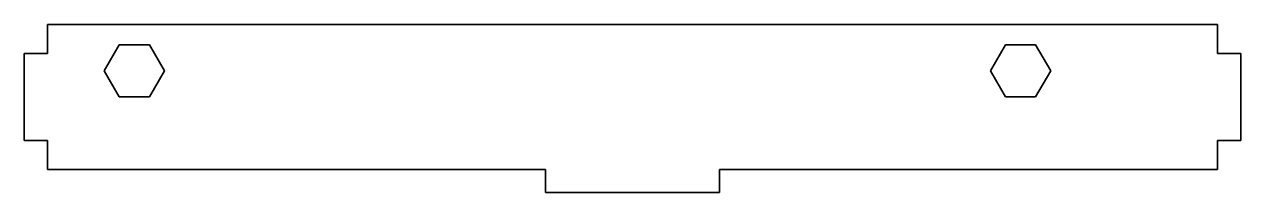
# Model space of a CAD drawing. Header units: inches. Extents: x 0 to 210, y 0 to 29.
import ezdxf

# ---------------------------------------------------------------- set-up
doc = ezdxf.new("R2010")
doc.units = ezdxf.units.IN
doc.header["$MEASUREMENT"] = 0
doc.layers.add('SIMUMAK Visible (ISO)', color=7, linetype='Continuous', lineweight=35)

# ---------------------------------------------------------------- blocks, each defined once
blk = doc.blocks.new('SMB-01-BBC-01_Sheet_12_SMB-01-BBC-01')
at = {"layer": 'SIMUMAK Visible (ISO)'}
for p, q in [((-101, 14.5), (101, 14.5)), ((-101, 9.5), (-101, 14.5)), ((101, 14.5), (101, 9.5)), ((-91.2, 6.5), (-88.6, 11)), ((-88.6, 11), (-83.4, 11)), ((-83.4, 11), (-80.8, 6.5)), ((61.8, 6.5), (64.4, 11)), ((64.4, 11), (69.6, 11)), ((69.6, 11), (72.2, 6.5)), ((-101, 9.5), (-105, 9.5)), ((-105, 9.5), (-105, -5.5)), ((105, 9.5), (101, 9.5)), ((105, -5.5), (105, 9.5)), ((-88.6, 2), (-91.2, 6.5)), ((-80.8, 6.5), (-83.4, 2)), ((64.4, 2), (61.8, 6.5)), ((72.2, 6.5), (69.6, 2)), ((-83.4, 2), (-88.6, 2)), ((69.6, 2), (64.4, 2)), ((-105, -5.5), (-101, -5.5)), ((-101, -10.5), (-101, -5.5)), ((101, -5.5), (105, -5.5)), ((101, -5.5), (101, -10.5)), ((-15, -10.5), (-101, -10.5)), ((-15, -10.5), (-15, -14.5)), ((101, -10.5), (15, -10.5)), ((15, -14.5), (15, -10.5)), ((-15, -14.5), (15, -14.5))]:
    blk.add_line(p, q, dxfattribs=at)

msp = doc.modelspace()

# ---------------------------------------------------------------- block references
msp.add_blockref('SMB-01-BBC-01_Sheet_12_SMB-01-BBC-01', (105, 14.5))

doc.saveas('drawing.dxf')
